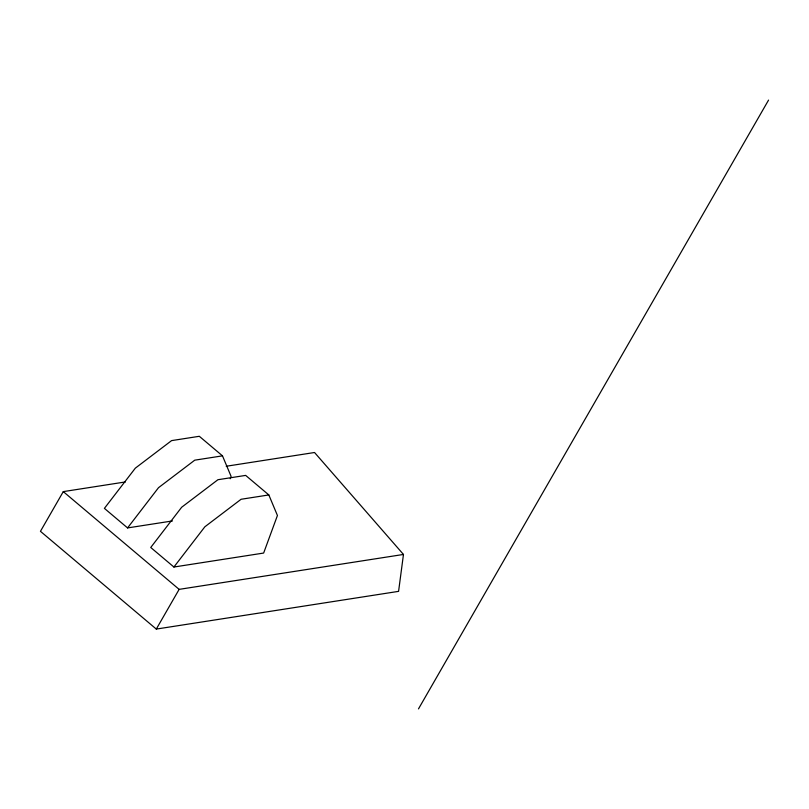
<?xml version="1.0" encoding="UTF-8"?>
<svg xmlns="http://www.w3.org/2000/svg" width="809" height="809" viewBox="0 0 809 809"><rect width="100%" height="100%" fill="white"/><g stroke="black" fill="none" stroke-linecap="round" stroke-linejoin="round"><path stroke-width="1.21" d="M226.227 466.257L314.539 452.504L403.469 554.448L398.584 591.359L156.299 629.078L40.45 531.321L63.284 491.619L125.476 481.931M230.241 478.746L231.101 476.4L222.485 455.851L199.317 436.294L171.589 440.612L135.336 468.148L104.401 508.376L127.569 527.923L172.438 520.945M156.299 629.078L179.133 589.367L403.469 554.448M418.486 708.896L768.55 100.104M127.569 527.923L158.503 487.696L194.757 460.169L222.485 455.851M173.915 567.028L204.849 526.801L241.102 499.264L268.831 494.946L277.436 515.495L263.643 553.053L173.915 567.028L150.737 547.481L181.671 507.243L217.934 479.717L245.663 475.399L268.831 494.946M63.284 491.619L179.133 589.367"/></g></svg>
